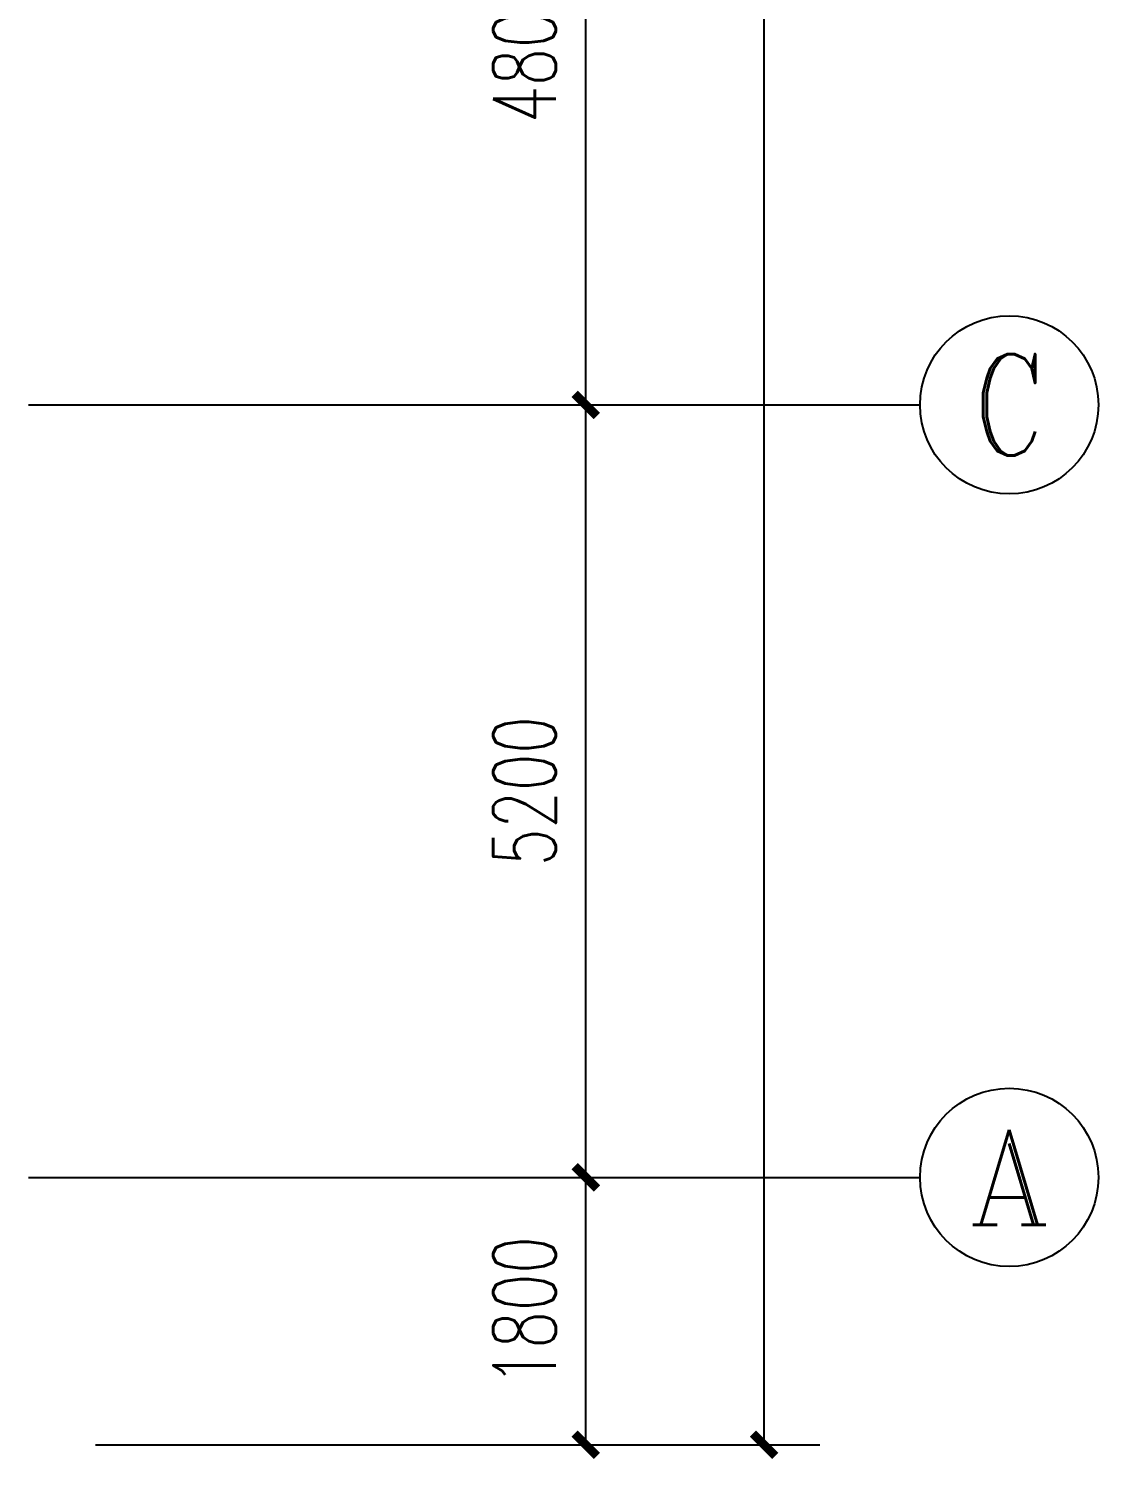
# Model space of a CAD drawing. Extents: x 0 to 2972856, y -1269770 to 0.
# Drawn here: x 2783856 to 2791056, y -1232851 to -1223214 of the extents above; entities that cross this region are included whole.
import ezdxf
from ezdxf.enums import TextEntityAlignment as Align

# ---------------------------------------------------------------- set-up
doc = ezdxf.new("R2010")
doc.units = 0
doc.header["$LTSCALE"] = 1000
doc.header["$PDSIZE"] = 50
doc.layers.add('1-建筑底图', color=8, linetype='Continuous')
doc.layers.add('AXIS_TEXT', color=7, linetype='Continuous')
doc.styles.add('_TCH_AXIS', font='COMPLEX', dxfattribs={"bigfont": 'GBCBIG'})
doc.styles.add('A_DIM_T3', font='SIMPLEX', dxfattribs={"width": 0.7, "bigfont": 'HZ'})
doc.styles.add('COMPLEX', font='COMPLEX')
doc.dimstyles.new('_TCH_ARCH&&150', dxfattribs={"dimtxt": 420, "dimasz": 150, "dimexe": 375, "dimexo": 450, "dimgap": 202.5, "dimtad": 1, "dimdec": 0, "dimzin": 0, "dimdsep": 46, "dimtxsty": 'A_DIM_T3', "dimblk": 'ARCHTICK', "dimcen": 0.09, "dimclrt": 7, "dimazin": 2, "dimtfac": 1, "dimtdec": 0, "dimtix": 1, "dimtmove": 2, "dimatfit": 3, "dimfxl": 150, "dimtolj": 1, "dimtzin": 0, "dimarcsym": 0})

# ---------------------------------------------------------------- blocks, each defined once
blk = doc.blocks.new('_ArchTick')
at = {"color": 0, "linetype": 'ByBlock', "const_width": 0.4}
blk.add_lwpolyline([(-0.5, -0.5), (0.5, 0.5)], dxfattribs=at)
blk = doc.blocks.new('*D1127')
at = {"layer": '1-建筑底图', "color": 0, "lineweight": -2, "transparency": 16777216}
for p, q in [((2169526.6, -1147375.4), (2174401.6, -1147375.4)), ((2174026.6, -1226975.4), (2174026.6, -1147375.4)), ((2169526.6, -1226975.4), (2174401.6, -1226975.4))]:
    blk.add_line(p, q, dxfattribs=at)
at = {"layer": 'Defpoints', "color": 0, "transparency": 16777216}
for p in [(2169076.6, -1147375.4), (2174026.6, -1147375.4), (2169076.6, -1226975.4)]:
    blk.add_point(p, dxfattribs=at)
at = {"layer": '1-建筑底图', "color": 0, "lineweight": -2, "transparency": 16777216, "xscale": 150, "yscale": 150, "zscale": 150}
for p, rotation in [((2174026.6, -1147375.4), 90), ((2174026.6, -1226975.4), 270)]:
    blk.add_blockref('_ArchTick', p, dxfattribs=dict(at, rotation=rotation))
at = {"layer": '1-建筑底图', "color": 7, "transparency": 16777216, "insert": (2173614.1, -1187175.4), "char_height": 420, "attachment_point": 5, "rotation": 90, "style": 'A_DIM_T3'}
blk.add_mtext('\\A1;79600', dxfattribs=at)
blk = doc.blocks.new('*D1128')
at = {"layer": '1-建筑底图', "color": 0, "lineweight": -2, "transparency": 16777216}
for p, q in [((2169526.6, -1225175.4), (2173201.6, -1225175.4)), ((2172826.6, -1226975.4), (2172826.6, -1225175.4)), ((2169526.6, -1226975.4), (2173201.6, -1226975.4))]:
    blk.add_line(p, q, dxfattribs=at)
at = {"layer": 'Defpoints', "color": 0, "transparency": 16777216}
for p in [(2169076.6, -1225175.4), (2172826.6, -1225175.4), (2169076.6, -1226975.4)]:
    blk.add_point(p, dxfattribs=at)
at = {"layer": '1-建筑底图', "color": 0, "lineweight": -2, "transparency": 16777216, "xscale": 150, "yscale": 150, "zscale": 150}
for p, rotation in [((2172826.6, -1225175.4), 90), ((2172826.6, -1226975.4), 270)]:
    blk.add_blockref('_ArchTick', p, dxfattribs=dict(at, rotation=rotation))
at = {"layer": '1-建筑底图', "color": 7, "transparency": 16777216, "insert": (2172414.1, -1226075.4), "char_height": 420, "attachment_point": 5, "rotation": 90, "style": 'A_DIM_T3'}
blk.add_mtext('\\A1;1800', dxfattribs=at)
blk = doc.blocks.new('*D1129')
at = {"layer": '1-建筑底图', "color": 0, "lineweight": -2, "transparency": 16777216}
for p, q in [((2169526.6, -1219975.4), (2173201.6, -1219975.4)), ((2172826.6, -1225175.4), (2172826.6, -1219975.4)), ((2169526.6, -1225175.4), (2173201.6, -1225175.4))]:
    blk.add_line(p, q, dxfattribs=at)
at = {"layer": 'Defpoints', "color": 0, "transparency": 16777216}
for p in [(2169076.6, -1219975.4), (2172826.6, -1219975.4), (2169076.6, -1225175.4)]:
    blk.add_point(p, dxfattribs=at)
at = {"layer": '1-建筑底图', "color": 0, "lineweight": -2, "transparency": 16777216, "xscale": 150, "yscale": 150, "zscale": 150}
for p, rotation in [((2172826.6, -1219975.4), 90), ((2172826.6, -1225175.4), 270)]:
    blk.add_blockref('_ArchTick', p, dxfattribs=dict(at, rotation=rotation))
at = {"layer": '1-建筑底图', "color": 7, "transparency": 16777216, "insert": (2172414.1, -1222575.4), "char_height": 420, "attachment_point": 5, "rotation": 90, "style": 'A_DIM_T3'}
blk.add_mtext('\\A1;5200', dxfattribs=at)
blk = doc.blocks.new('*D1130')
at = {"layer": '1-建筑底图', "color": 0, "lineweight": -2, "transparency": 16777216}
for p, q in [((2169526.6, -1215175.4), (2173201.6, -1215175.4)), ((2172826.6, -1219975.4), (2172826.6, -1215175.4)), ((2169526.6, -1219975.4), (2173201.6, -1219975.4))]:
    blk.add_line(p, q, dxfattribs=at)
at = {"layer": 'Defpoints', "color": 0, "transparency": 16777216}
for p in [(2169076.6, -1215175.4), (2172826.6, -1215175.4), (2169076.6, -1219975.4)]:
    blk.add_point(p, dxfattribs=at)
at = {"layer": '1-建筑底图', "color": 0, "lineweight": -2, "transparency": 16777216, "xscale": 150, "yscale": 150, "zscale": 150}
for p, rotation in [((2172826.6, -1215175.4), 90), ((2172826.6, -1219975.4), 270)]:
    blk.add_blockref('_ArchTick', p, dxfattribs=dict(at, rotation=rotation))
at = {"layer": '1-建筑底图', "color": 7, "transparency": 16777216, "insert": (2172414.1, -1217575.4), "char_height": 420, "attachment_point": 5, "rotation": 90, "style": 'A_DIM_T3'}
blk.add_mtext('\\A1;4800', dxfattribs=at)
blk = doc.blocks.new('*D1434')
at = {"layer": '1-建筑底图', "color": 0, "lineweight": -2, "transparency": 16777216}
for p, q in [((2169526.6, -1147375.4), (2174401.6, -1147375.4)), ((2174026.6, -1226975.4), (2174026.6, -1147375.4)), ((2169526.6, -1226975.4), (2174401.6, -1226975.4))]:
    blk.add_line(p, q, dxfattribs=at)
at = {"layer": 'Defpoints', "color": 0, "transparency": 16777216}
for p in [(2169076.6, -1147375.4), (2174026.6, -1147375.4), (2169076.6, -1226975.4)]:
    blk.add_point(p, dxfattribs=at)
at = {"layer": '1-建筑底图', "color": 0, "lineweight": -2, "transparency": 16777216, "xscale": 150, "yscale": 150, "zscale": 150}
for p, rotation in [((2174026.6, -1147375.4), 90), ((2174026.6, -1226975.4), 270)]:
    blk.add_blockref('_ArchTick', p, dxfattribs=dict(at, rotation=rotation))
at = {"layer": '1-建筑底图', "color": 7, "transparency": 16777216, "insert": (2173614.1, -1187175.4), "char_height": 420, "attachment_point": 5, "rotation": 90, "style": 'A_DIM_T3'}
blk.add_mtext('\\A1;79600', dxfattribs=at)
blk = doc.blocks.new('*D1435')
at = {"layer": '1-建筑底图', "color": 0, "lineweight": -2, "transparency": 16777216}
for p, q in [((2169526.6, -1225175.4), (2173201.6, -1225175.4)), ((2172826.6, -1226975.4), (2172826.6, -1225175.4)), ((2169526.6, -1226975.4), (2173201.6, -1226975.4))]:
    blk.add_line(p, q, dxfattribs=at)
at = {"layer": 'Defpoints', "color": 0, "transparency": 16777216}
for p in [(2169076.6, -1225175.4), (2172826.6, -1225175.4), (2169076.6, -1226975.4)]:
    blk.add_point(p, dxfattribs=at)
at = {"layer": '1-建筑底图', "color": 0, "lineweight": -2, "transparency": 16777216, "xscale": 150, "yscale": 150, "zscale": 150}
for p, rotation in [((2172826.6, -1225175.4), 90), ((2172826.6, -1226975.4), 270)]:
    blk.add_blockref('_ArchTick', p, dxfattribs=dict(at, rotation=rotation))
at = {"layer": '1-建筑底图', "color": 7, "transparency": 16777216, "insert": (2172414.1, -1226075.4), "char_height": 420, "attachment_point": 5, "rotation": 90, "style": 'A_DIM_T3'}
blk.add_mtext('\\A1;1800', dxfattribs=at)
blk = doc.blocks.new('*D1436')
at = {"layer": '1-建筑底图', "color": 0, "lineweight": -2, "transparency": 16777216}
for p, q in [((2169526.6, -1219975.4), (2173201.6, -1219975.4)), ((2172826.6, -1225175.4), (2172826.6, -1219975.4)), ((2169526.6, -1225175.4), (2173201.6, -1225175.4))]:
    blk.add_line(p, q, dxfattribs=at)
at = {"layer": 'Defpoints', "color": 0, "transparency": 16777216}
for p in [(2169076.6, -1219975.4), (2172826.6, -1219975.4), (2169076.6, -1225175.4)]:
    blk.add_point(p, dxfattribs=at)
at = {"layer": '1-建筑底图', "color": 0, "lineweight": -2, "transparency": 16777216, "xscale": 150, "yscale": 150, "zscale": 150}
for p, rotation in [((2172826.6, -1219975.4), 90), ((2172826.6, -1225175.4), 270)]:
    blk.add_blockref('_ArchTick', p, dxfattribs=dict(at, rotation=rotation))
at = {"layer": '1-建筑底图', "color": 7, "transparency": 16777216, "insert": (2172414.1, -1222575.4), "char_height": 420, "attachment_point": 5, "rotation": 90, "style": 'A_DIM_T3'}
blk.add_mtext('\\A1;5200', dxfattribs=at)
blk = doc.blocks.new('*D1437')
at = {"layer": '1-建筑底图', "color": 0, "lineweight": -2, "transparency": 16777216}
for p, q in [((2169526.6, -1215175.4), (2173201.6, -1215175.4)), ((2172826.6, -1219975.4), (2172826.6, -1215175.4)), ((2169526.6, -1219975.4), (2173201.6, -1219975.4))]:
    blk.add_line(p, q, dxfattribs=at)
at = {"layer": 'Defpoints', "color": 0, "transparency": 16777216}
for p in [(2169076.6, -1215175.4), (2172826.6, -1215175.4), (2169076.6, -1219975.4)]:
    blk.add_point(p, dxfattribs=at)
at = {"layer": '1-建筑底图', "color": 0, "lineweight": -2, "transparency": 16777216, "xscale": 150, "yscale": 150, "zscale": 150}
for p, rotation in [((2172826.6, -1215175.4), 90), ((2172826.6, -1219975.4), 270)]:
    blk.add_blockref('_ArchTick', p, dxfattribs=dict(at, rotation=rotation))
at = {"layer": '1-建筑底图', "color": 7, "transparency": 16777216, "insert": (2172414.1, -1217575.4), "char_height": 420, "attachment_point": 5, "rotation": 90, "style": 'A_DIM_T3'}
blk.add_mtext('\\A1;4800', dxfattribs=at)
blk = doc.blocks.new('_AXISO')
blk.add_circle((0, 0), 0.5)
at = {"layer": 'AXIS_TEXT', "style": 'COMPLEX', "width": 1.041667}
blk.add_attdef('A', text='', height=0.56, dxfattribs=at).set_placement((-0.25, -0.28), (0.25, -0.28), align=Align.FIT)
blk = doc.blocks.new('*D1741')
at = {"layer": '1-建筑底图', "color": 0, "lineweight": -2, "transparency": 16777216}
for p, q in [((2169526.6, -1147375.4), (2174401.6, -1147375.4)), ((2174026.6, -1226975.4), (2174026.6, -1147375.4)), ((2169526.6, -1226975.4), (2174401.6, -1226975.4))]:
    blk.add_line(p, q, dxfattribs=at)
at = {"layer": 'Defpoints', "color": 0, "transparency": 16777216}
for p in [(2169076.6, -1147375.4), (2174026.6, -1147375.4), (2169076.6, -1226975.4)]:
    blk.add_point(p, dxfattribs=at)
at = {"layer": '1-建筑底图', "color": 0, "lineweight": -2, "transparency": 16777216, "xscale": 150, "yscale": 150, "zscale": 150}
for p, rotation in [((2174026.6, -1147375.4), 90), ((2174026.6, -1226975.4), 270)]:
    blk.add_blockref('_ArchTick', p, dxfattribs=dict(at, rotation=rotation))
at = {"layer": '1-建筑底图', "color": 7, "transparency": 16777216, "insert": (2173614.1, -1187175.4), "char_height": 420, "attachment_point": 5, "rotation": 90, "style": 'A_DIM_T3'}
blk.add_mtext('\\A1;79600', dxfattribs=at)
blk = doc.blocks.new('*D1742')
at = {"layer": '1-建筑底图', "color": 0, "lineweight": -2, "transparency": 16777216}
for p, q in [((2169526.6, -1225175.4), (2173201.6, -1225175.4)), ((2172826.6, -1226975.4), (2172826.6, -1225175.4)), ((2169526.6, -1226975.4), (2173201.6, -1226975.4))]:
    blk.add_line(p, q, dxfattribs=at)
at = {"layer": 'Defpoints', "color": 0, "transparency": 16777216}
for p in [(2169076.6, -1225175.4), (2172826.6, -1225175.4), (2169076.6, -1226975.4)]:
    blk.add_point(p, dxfattribs=at)
at = {"layer": '1-建筑底图', "color": 0, "lineweight": -2, "transparency": 16777216, "xscale": 150, "yscale": 150, "zscale": 150}
for p, rotation in [((2172826.6, -1225175.4), 90), ((2172826.6, -1226975.4), 270)]:
    blk.add_blockref('_ArchTick', p, dxfattribs=dict(at, rotation=rotation))
at = {"layer": '1-建筑底图', "color": 7, "transparency": 16777216, "insert": (2172414.1, -1226075.4), "char_height": 420, "attachment_point": 5, "rotation": 90, "style": 'A_DIM_T3'}
blk.add_mtext('\\A1;1800', dxfattribs=at)
blk = doc.blocks.new('*D1743')
at = {"layer": '1-建筑底图', "color": 0, "lineweight": -2, "transparency": 16777216}
for p, q in [((2169526.6, -1219975.4), (2173201.6, -1219975.4)), ((2172826.6, -1225175.4), (2172826.6, -1219975.4)), ((2169526.6, -1225175.4), (2173201.6, -1225175.4))]:
    blk.add_line(p, q, dxfattribs=at)
at = {"layer": 'Defpoints', "color": 0, "transparency": 16777216}
for p in [(2169076.6, -1219975.4), (2172826.6, -1219975.4), (2169076.6, -1225175.4)]:
    blk.add_point(p, dxfattribs=at)
at = {"layer": '1-建筑底图', "color": 0, "lineweight": -2, "transparency": 16777216, "xscale": 150, "yscale": 150, "zscale": 150}
for p, rotation in [((2172826.6, -1219975.4), 90), ((2172826.6, -1225175.4), 270)]:
    blk.add_blockref('_ArchTick', p, dxfattribs=dict(at, rotation=rotation))
at = {"layer": '1-建筑底图', "color": 7, "transparency": 16777216, "insert": (2172414.1, -1222575.4), "char_height": 420, "attachment_point": 5, "rotation": 90, "style": 'A_DIM_T3'}
blk.add_mtext('\\A1;5200', dxfattribs=at)
blk = doc.blocks.new('*D1744')
at = {"layer": '1-建筑底图', "color": 0, "lineweight": -2, "transparency": 16777216}
for p, q in [((2169526.6, -1215175.4), (2173201.6, -1215175.4)), ((2172826.6, -1219975.4), (2172826.6, -1215175.4)), ((2169526.6, -1219975.4), (2173201.6, -1219975.4))]:
    blk.add_line(p, q, dxfattribs=at)
at = {"layer": 'Defpoints', "color": 0, "transparency": 16777216}
for p in [(2169076.6, -1215175.4), (2172826.6, -1215175.4), (2169076.6, -1219975.4)]:
    blk.add_point(p, dxfattribs=at)
at = {"layer": '1-建筑底图', "color": 0, "lineweight": -2, "transparency": 16777216, "xscale": 150, "yscale": 150, "zscale": 150}
for p, rotation in [((2172826.6, -1215175.4), 90), ((2172826.6, -1219975.4), 270)]:
    blk.add_blockref('_ArchTick', p, dxfattribs=dict(at, rotation=rotation))
at = {"layer": '1-建筑底图', "color": 7, "transparency": 16777216, "insert": (2172414.1, -1217575.4), "char_height": 420, "attachment_point": 5, "rotation": 90, "style": 'A_DIM_T3'}
blk.add_mtext('\\A1;4800', dxfattribs=at)
blk = doc.blocks.new('1-三层建筑底图')
at = {"layer": '1-建筑底图'}
for p, q in [((108400, 4800), (114400, 4800)), ((108400, -400), (114400, -400))]:
    blk.add_line(p, q, dxfattribs=at)
ref = blk.add_blockref('_AXISO', (115000, 4800), dxfattribs=dict(at, xscale=1200, yscale=1200, zscale=1200))
ref.add_attrib('A', 'C', dxfattribs={"layer": 'AXIS_TEXT', "height": 683.5, "style": '_TCH_AXIS'}).set_placement((114755.9, 4458.2), (115244.1, 4458.2), align=Align.FIT)
ref = blk.add_blockref('_AXISO', (115000, -400), dxfattribs=dict(at, xscale=1200, yscale=1200, zscale=1200))
ref.add_attrib('A', 'A', dxfattribs={"layer": 'AXIS_TEXT', "height": 637.8, "style": '_TCH_AXIS'}).set_placement((114726.7, -718.9), (115273.3, -718.9), align=Align.FIT)
for p1, p2, distance, picture, middle in [((108400, -2200), (108400, 77400), -4950, '*D1127', (112937.5, 37600)), ((108400, -2200), (108400, 77400), -4950, '*D1434', (112937.5, 37600)), ((108400, -2200), (108400, 77400), -4950, '*D1741', (112937.5, 37600)), ((108400, 4800), (108400, 9600), -3750, '*D1130', (111737.5, 7200)), ((108400, 4800), (108400, 9600), -3750, '*D1437', (111737.5, 7200)), ((108400, 4800), (108400, 9600), -3750, '*D1744', (111737.5, 7200)), ((108400, -400), (108400, 4800), -3750, '*D1129', (111737.5, 2200)), ((108400, -400), (108400, 4800), -3750, '*D1436', (111737.5, 2200)), ((108400, -400), (108400, 4800), -3750, '*D1743', (111737.5, 2200)), ((108400, -2200), (108400, -400), -3750, '*D1128', (111737.5, -1300)), ((108400, -2200), (108400, -400), -3750, '*D1435', (111737.5, -1300)), ((108400, -2200), (108400, -400), -3750, '*D1742', (111737.5, -1300))]:
    dim = blk.add_aligned_dim(p1=p1, p2=p2, distance=distance, dimstyle='_TCH_ARCH&&150', dxfattribs=at)
    dim.commit()
    dim.dimension.update_dxf_attribs({"geometry": picture, "text_midpoint": middle, "insert": (-2060676.6, 1224775.4)})

msp = doc.modelspace()

# ---------------------------------------------------------------- block references
at = {"layer": '1-建筑底图', "linetype": 'ByBlock'}
msp.add_blockref('1-三层建筑底图', (2675455.9, -1230545.9), dxfattribs=at)

doc.saveas('drawing.dxf')
